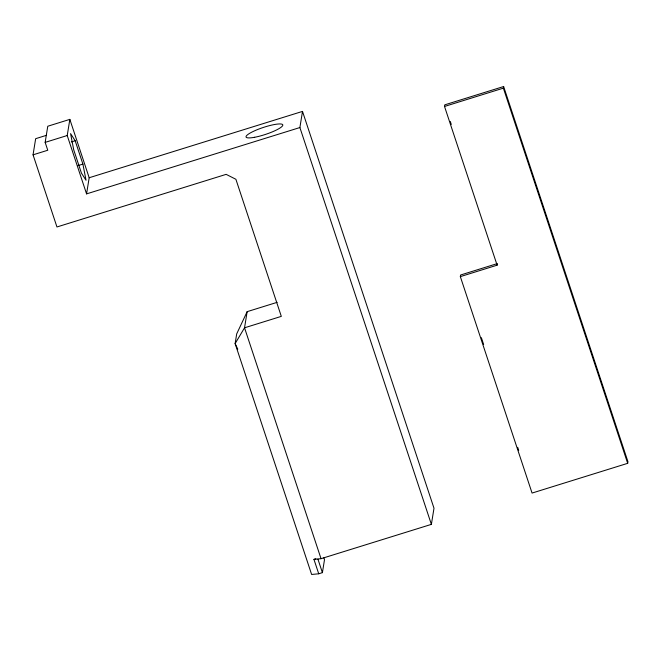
<?xml version="1.0" encoding="UTF-8"?>
<svg xmlns="http://www.w3.org/2000/svg" width="661" height="661" viewBox="0 0 661 661"><rect width="100%" height="100%" fill="white"/><g stroke="black" fill="none" stroke-linecap="round" stroke-linejoin="round"><path stroke-width="0.99" d="M323.857 557.81L324.493 559.735L322.403 572.649L318.726 573.789L311.628 574.467L235.126 343.588L244.537 327.806L281.313 316.371L235.894 179.288L226.145 174.355L56.953 226.971L33.05 154.823L35.661 138.678L46.452 135.323M33.05 154.823L47.766 150.245L45.155 142.379L47.774 126.234L69.843 119.377L89.177 177.743L86.566 193.888L299.887 127.548L302.507 111.403L89.177 177.743M86.566 193.888L67.224 135.522L69.843 119.377M277.157 302.333L247.148 311.661L244.537 327.806L321.039 558.685L431.377 524.371L433.996 508.226L302.507 111.403M497.122 265.177L444.523 106.454L444.787 104.835L503.632 86.533L627.95 461.717L627.686 463.328L532.064 493.065L460.337 276.62L460.601 275.001L497.386 263.565L497.122 265.177L460.337 276.62M627.686 463.328L503.368 88.153L503.632 86.533M247.148 311.661L236.696 333.896L235.126 343.588L237.778 349.182M45.155 142.379L67.224 135.522M71.297 141.966L75.172 140.76L82.906 164.085L86.037 180.271L81.435 173.124L73.71 149.799L70.578 133.613L75.172 140.76M78.064 165.589L82.906 164.085M444.523 106.454L503.368 88.153M318.726 573.789L313.942 559.363L315.784 558.785M313.942 559.363L321.039 558.685M450.306 121.492L451.281 124.433M481.373 337.688L483.645 344.538M517.72 447.381L518.695 450.315M299.887 127.548L431.377 524.371M317.941 559.181L322.403 572.649M254.659 137.273A19.351 3.644 -18.3 0 0 282.809 125.202A19.351 3.644 -18.3 0 0 255.79 130.283A19.351 3.644 -18.3 0 0 254.659 137.273"/></g></svg>
